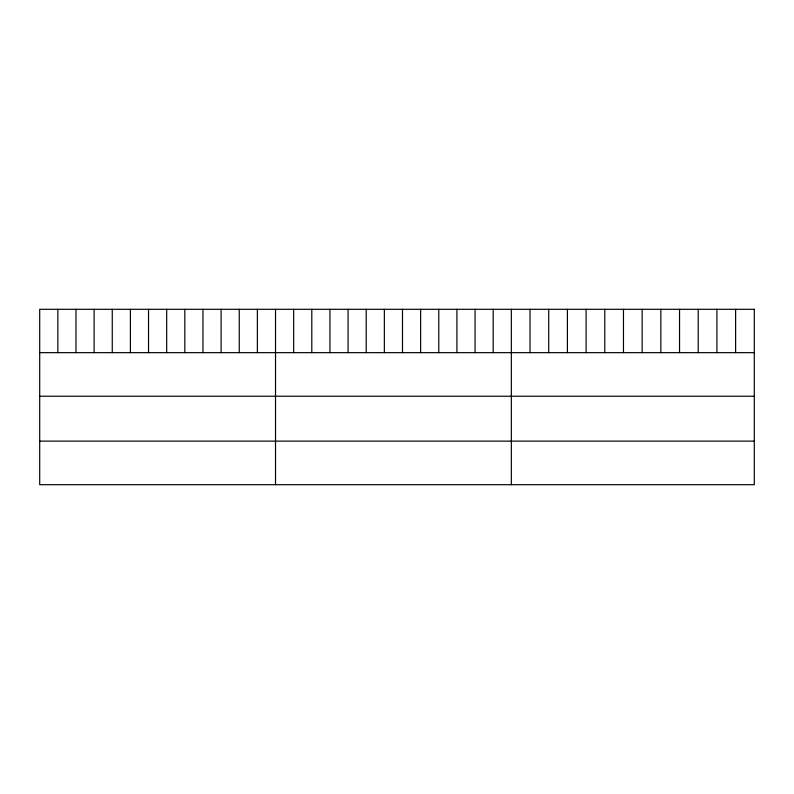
<?xml version="1.0" encoding="UTF-8"?>
<svg xmlns="http://www.w3.org/2000/svg" width="794" height="794" viewBox="0 0 794 794"><rect width="100%" height="100%" fill="white"/><g stroke="black" fill="none" stroke-linecap="round" stroke-linejoin="round"><path stroke-width="1.19" d="M39.7 352.655L754.3 352.655M39.7 396.226L754.3 396.226M39.7 441.127L754.3 441.127M735.611 309.303L735.611 352.655M716.922 309.303L716.922 352.655M698.234 309.303L698.234 352.655M679.545 309.303L679.545 352.655M660.856 309.303L660.856 352.655M642.167 309.303L642.167 352.655M623.469 309.303L623.469 352.655M604.78 309.303L604.78 352.655M586.091 309.303L586.091 352.655M567.402 309.303L567.402 352.655M548.714 309.303L548.714 352.655M530.025 309.303L530.025 352.655M511.336 309.303L511.336 484.697M493.193 309.303L493.193 352.655M475.06 309.303L475.06 352.655M456.917 309.303L456.917 352.655M438.774 309.303L438.774 352.655M420.641 309.303L420.641 352.655M402.498 309.303L402.498 352.655M384.356 309.303L384.356 352.655M366.213 309.303L366.213 352.655M348.08 309.303L348.08 352.655M329.937 309.303L329.937 352.655M311.794 309.303L311.794 352.655M293.661 309.303L293.661 352.655M275.518 309.303L275.518 484.697M257.375 309.303L257.375 352.655M239.242 309.303L239.242 352.655M221.099 309.303L221.099 352.655M202.956 309.303L202.956 352.655M184.823 309.303L184.823 352.655M166.68 309.303L166.68 352.655M148.538 309.303L148.538 352.655M130.395 309.303L130.395 352.655M112.262 309.303L112.262 352.655M94.119 309.303L94.119 352.655M75.976 309.303L75.976 352.655M57.843 309.303L57.843 352.655M754.3 309.303L39.7 309.303L39.7 484.697L754.3 484.697L754.3 309.303"/></g></svg>
